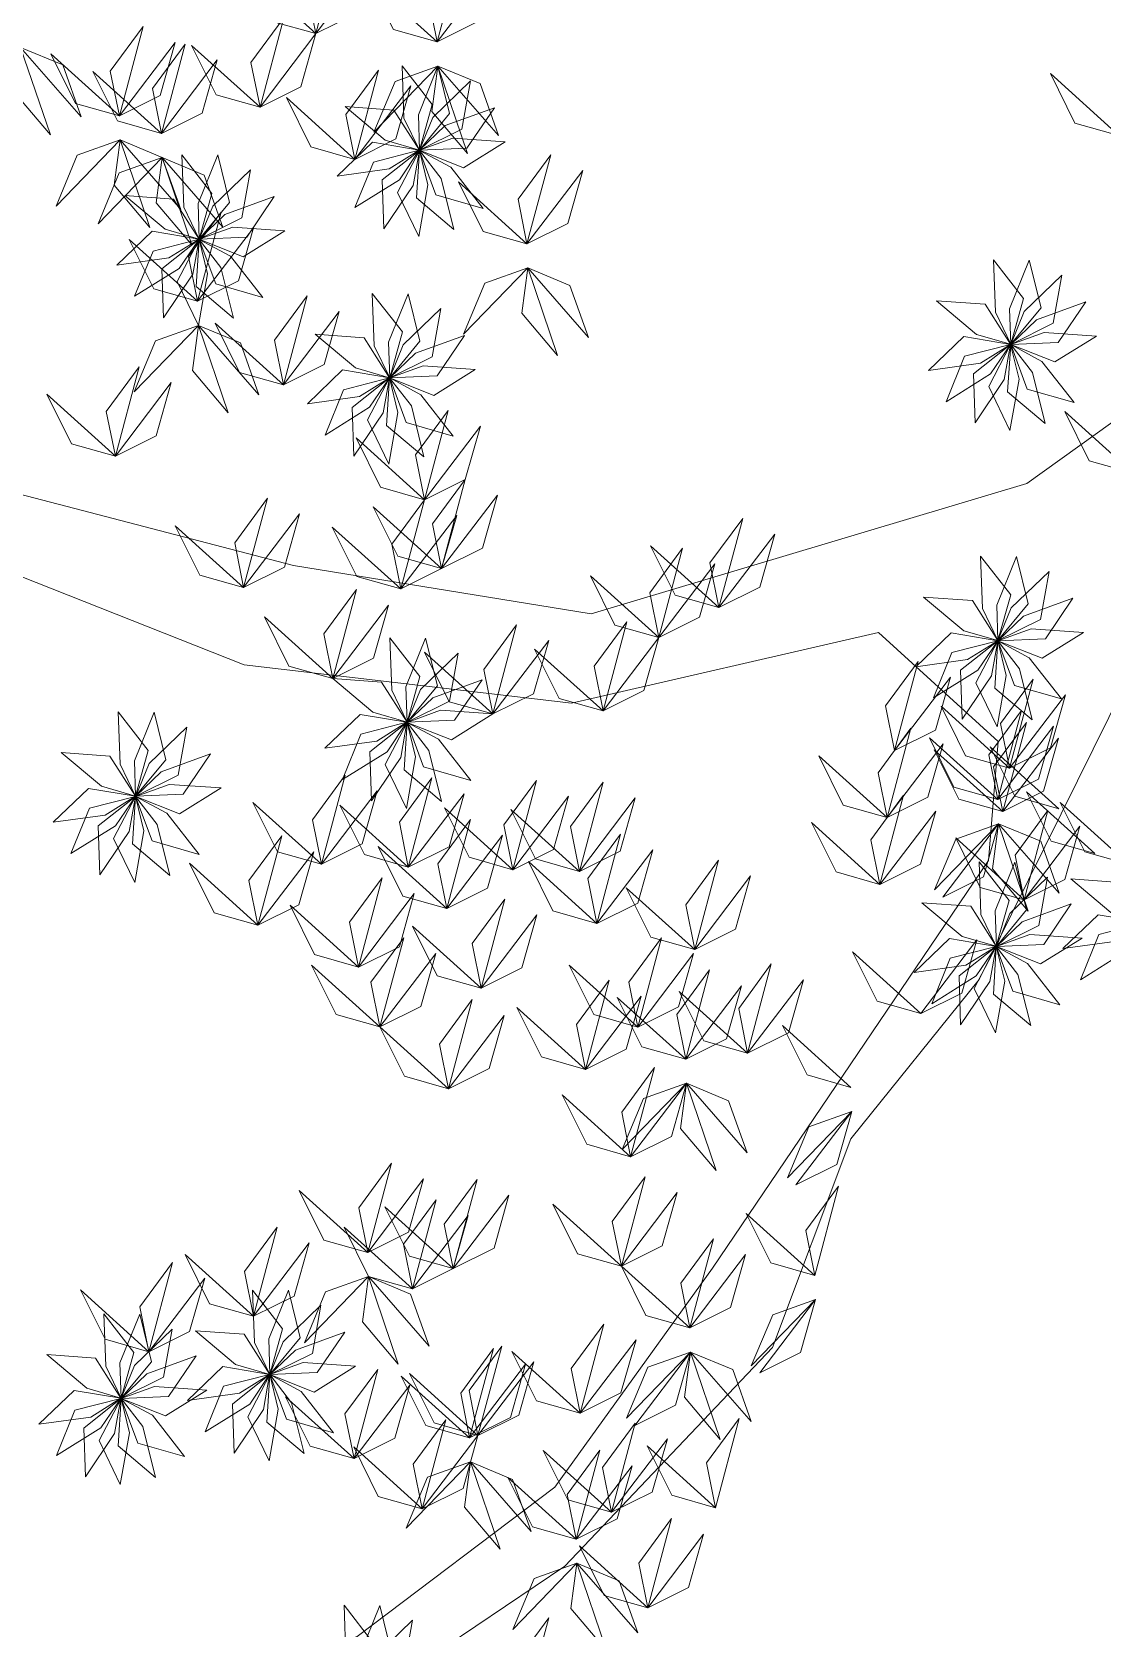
# Model space of a CAD drawing. Header units: inches. Extents: x 4350 to 28384, y -6772 to 993.
# Drawn here: x 8049.1 to 8118.7, y 509.4 to 613.2 of the extents above; entities that cross this region are included whole.
import ezdxf

# ---------------------------------------------------------------- set-up
doc = ezdxf.new("R2010")
doc.units = ezdxf.units.IN
doc.header["$MEASUREMENT"] = 0
doc.layers.add('nascosti', color=1, linetype='Continuous')

msp = doc.modelspace()

# ---------------------------------------------------------------- linework, layer by layer
at = {"layer": 'nascosti', "linetype": 'Continuous', "lineweight": 0}
for points in [[(8046.22, 710.58), (8090.72, 706.23), (8094.04, 680.46), (8136.07, 651.6), (8156.09, 643.3), (8165.12, 642.04), (8167.71, 637.54), (8167.09, 633.02), (8161.95, 625.91), (8133.69, 598.08), (8113.76, 583.81), (8085.42, 575.32), (8066.06, 578.47), (8031.86, 587.37)], [(8048.96, 498.45), (8067, 502.39), (8046.5, 467.5), (8074.07, 506.93), (8083.72, 513.42), (8097.21, 527.65), (8102.31, 541.21), (8110.66, 551.56), (8117.05, 564.48), (8122.17, 574.82), (8130.53, 581.94), (8146.6, 594.9), (8156.23, 604.61), (8167.79, 618.2)], [(8030.58, 584.78), (8062.86, 572.01), (8084.15, 569.52), (8104.12, 574.11), (8111.89, 567.04), (8111.27, 559.3), (8093.32, 532.8), (8083.06, 518.57), (8070.2, 508.85), (8050.88, 502.33), (8027.01, 506.11)]]:
    msp.add_lwpolyline(points, dxfattribs=at)
at = {"layer": 'nascosti', "lineweight": 0}
for points in [[(8067.52, 613.04), (8066.94, 615.94), (8069.06, 618.83), (8067.52, 613.04)], [(8067.52, 613.04), (8070.17, 614.36), (8071.15, 617.81), (8067.52, 613.04)], [(8075.41, 612.5), (8074.82, 615.41), (8076.95, 618.3), (8075.41, 612.5)], [(8067.52, 613.04), (8064.67, 613.84), (8063.07, 617.06), (8067.52, 613.04)], [(8075.41, 612.5), (8072.56, 613.31), (8070.96, 616.52), (8075.41, 612.5)], [(8075.41, 612.5), (8078.06, 613.82), (8079.04, 617.27), (8075.41, 612.5)], [(8054.74, 607.7), (8054.15, 610.61), (8056.28, 613.5), (8054.74, 607.7)], [(8063.89, 608.26), (8063.3, 611.17), (8065.43, 614.06), (8063.89, 608.26)], [(8048.32, 612.15), (8047.93, 609.21), (8050.25, 606.47), (8048.32, 612.15)], [(8048.32, 612.15), (8051.06, 611.01), (8052.26, 607.63), (8048.32, 612.15)], [(8054.74, 607.7), (8057.39, 609.02), (8058.37, 612.47), (8054.74, 607.7)], [(8057.47, 606.56), (8056.89, 609.47), (8059.02, 612.36), (8057.47, 606.56)], [(8063.89, 608.26), (8061.04, 609.07), (8059.44, 612.28), (8063.89, 608.26)], [(8063.89, 608.26), (8066.54, 609.58), (8067.52, 613.04), (8063.89, 608.26)], [(8054.74, 607.7), (8051.89, 608.51), (8050.29, 611.72), (8054.74, 607.7)], [(8057.47, 606.56), (8060.13, 607.88), (8061.1, 611.33), (8057.47, 606.56)], [(8057.47, 606.56), (8054.62, 607.37), (8053.02, 610.58), (8057.47, 606.56)], [(8070.05, 604.87), (8069.47, 607.78), (8071.6, 610.67), (8070.05, 604.87)], [(8075.46, 610.93), (8072.67, 609.94), (8071.29, 606.63), (8075.46, 610.93)], [(8073.13, 610.95), (8073.25, 607.55), (8074.25, 605.47), (8075.08, 608.44), (8073.13, 610.95)], [(8075.46, 610.93), (8074.19, 607.77), (8074.26, 605.47), (8076.22, 607.84), (8075.46, 610.93)], [(8075.46, 610.93), (8075.07, 607.99), (8077.39, 605.25), (8075.46, 610.93)], [(8075.46, 610.93), (8078.2, 609.79), (8079.4, 606.41), (8075.46, 610.93)], [(8119.75, 606.42), (8116.89, 607.22), (8115.29, 610.44), (8119.75, 606.42)], [(8070.05, 604.87), (8072.71, 606.2), (8073.69, 609.65), (8070.05, 604.87)], [(8077.58, 609.97), (8075.13, 607.6), (8074.26, 605.46), (8077.02, 606.84), (8077.58, 609.97)], [(8070.05, 604.87), (8067.2, 605.68), (8065.6, 608.89), (8070.05, 604.87)], [(8069.42, 608.3), (8072.03, 606.11), (8074.25, 605.47), (8072.59, 608.07), (8069.42, 608.3)], [(8079.13, 608.22), (8075.93, 607.06), (8074.26, 605.46), (8077.34, 605.59), (8079.13, 608.22)], [(8054.79, 606.13), (8052, 605.14), (8050.62, 601.83), (8054.79, 606.13)], [(8054.79, 606.13), (8054.4, 603.19), (8056.72, 600.45), (8054.79, 606.13)], [(8054.79, 606.13), (8057.53, 604.99), (8058.73, 601.61), (8054.79, 606.13)], [(8068.91, 603.77), (8072.28, 604.25), (8074.24, 605.46), (8071.2, 605.98), (8068.91, 603.77)], [(8079.83, 606), (8076.43, 606.24), (8074.26, 605.46), (8077.13, 604.32), (8079.83, 606)], [(8057.53, 604.99), (8054.73, 604), (8053.35, 600.69), (8057.53, 604.99)], [(8057.53, 604.99), (8057.14, 602.05), (8059.45, 599.31), (8057.53, 604.99)], [(8057.53, 604.99), (8060.26, 603.85), (8061.47, 600.47), (8057.53, 604.99)], [(8058.81, 605.17), (8058.93, 601.77), (8059.93, 599.69), (8060.76, 602.66), (8058.81, 605.17)], [(8061.14, 605.16), (8059.86, 602), (8059.93, 599.69), (8061.9, 602.07), (8061.14, 605.16)], [(8070.06, 601.74), (8072.95, 603.55), (8074.24, 605.46), (8071.26, 604.69), (8070.06, 601.74)], [(8071.93, 600.36), (8073.84, 603.18), (8074.25, 605.45), (8071.83, 603.54), (8071.93, 600.36)], [(8074.21, 599.86), (8074.8, 603.21), (8074.25, 605.45), (8072.82, 602.72), (8074.21, 599.86)], [(8076.49, 600.32), (8075.67, 603.63), (8074.25, 605.45), (8074.06, 602.37), (8076.49, 600.32)], [(8078.39, 601.68), (8076.29, 604.36), (8074.26, 605.45), (8075.33, 602.56), (8078.39, 601.68)], [(8081.25, 599.38), (8080.67, 602.28), (8082.79, 605.17), (8081.25, 599.38)], [(8063.26, 604.19), (8060.81, 601.82), (8059.94, 599.69), (8062.7, 601.06), (8063.26, 604.19)], [(8081.25, 599.38), (8083.9, 600.7), (8084.88, 604.15), (8081.25, 599.38)], [(8081.25, 599.38), (8078.4, 600.19), (8076.8, 603.4), (8081.25, 599.38)], [(8055.1, 602.52), (8057.71, 600.33), (8059.92, 599.69), (8058.27, 602.29), (8055.1, 602.52)], [(8064.8, 602.45), (8061.6, 601.28), (8059.94, 599.68), (8063.02, 599.81), (8064.8, 602.45)], [(8059.83, 595.65), (8059.24, 598.55), (8061.37, 601.44), (8059.83, 595.65)], [(8054.58, 597.99), (8057.96, 598.47), (8059.92, 599.68), (8056.88, 600.2), (8054.58, 597.99)], [(8059.83, 595.65), (8056.98, 596.45), (8055.38, 599.66), (8059.83, 595.65)], [(8055.73, 595.97), (8058.62, 597.77), (8059.92, 599.68), (8056.93, 598.91), (8055.73, 595.97)], [(8057.61, 594.58), (8059.51, 597.41), (8059.92, 599.68), (8057.5, 597.76), (8057.61, 594.58)], [(8059.88, 594.08), (8060.47, 597.43), (8059.92, 599.67), (8058.49, 596.94), (8059.88, 594.08)], [(8062.17, 594.54), (8061.34, 597.85), (8059.93, 599.67), (8059.73, 596.6), (8062.17, 594.54)], [(8059.83, 595.65), (8062.48, 596.97), (8063.46, 600.42), (8059.83, 595.65)], [(8064.06, 595.9), (8061.96, 598.58), (8059.93, 599.67), (8061.01, 596.78), (8064.06, 595.9)], [(8065.51, 600.22), (8062.11, 600.46), (8059.94, 599.68), (8062.8, 598.54), (8065.51, 600.22)], [(8081.3, 597.81), (8078.51, 596.82), (8077.13, 593.5), (8081.3, 597.81)], [(8081.3, 597.81), (8080.91, 594.87), (8083.23, 592.13), (8081.3, 597.81)], [(8081.3, 597.81), (8084.04, 596.67), (8085.24, 593.29), (8081.3, 597.81)], [(8111.59, 598.33), (8111.71, 594.93), (8112.71, 592.85), (8113.54, 595.82), (8111.59, 598.33)], [(8113.92, 598.31), (8112.64, 595.15), (8112.71, 592.85), (8114.68, 595.22), (8113.92, 598.31)], [(8116.04, 597.35), (8113.59, 594.98), (8112.72, 592.84), (8115.48, 594.22), (8116.04, 597.35)], [(8065.41, 590.22), (8064.82, 593.12), (8066.95, 596.01), (8065.41, 590.22)], [(8071.19, 596.16), (8071.31, 592.75), (8072.32, 590.68), (8073.15, 593.65), (8071.19, 596.16)], [(8073.52, 596.14), (8072.25, 592.98), (8072.32, 590.68), (8074.29, 593.05), (8073.52, 596.14)], [(8107.88, 595.68), (8110.49, 593.49), (8112.7, 592.85), (8111.05, 595.45), (8107.88, 595.68)], [(8117.59, 595.6), (8114.38, 594.44), (8112.72, 592.84), (8115.8, 592.97), (8117.59, 595.6)], [(8065.41, 590.22), (8068.06, 591.54), (8069.04, 594.99), (8065.41, 590.22)], [(8075.65, 595.18), (8073.19, 592.81), (8072.32, 590.67), (8075.09, 592.04), (8075.65, 595.18)], [(8059.88, 594.08), (8057.09, 593.08), (8055.71, 589.77), (8059.88, 594.08)], [(8059.88, 594.08), (8059.49, 591.14), (8061.81, 588.4), (8059.88, 594.08)], [(8059.88, 594.08), (8062.62, 592.94), (8063.82, 589.56), (8059.88, 594.08)], [(8065.41, 590.22), (8062.56, 591.02), (8060.96, 594.23), (8065.41, 590.22)], [(8067.48, 593.51), (8070.09, 591.32), (8072.31, 590.68), (8070.66, 593.28), (8067.48, 593.51)], [(8118.29, 593.38), (8114.89, 593.62), (8112.72, 592.84), (8115.58, 591.7), (8118.29, 593.38)], [(8077.19, 593.43), (8073.99, 592.27), (8072.32, 590.67), (8075.41, 590.8), (8077.19, 593.43)], [(8107.36, 591.15), (8110.74, 591.63), (8112.7, 592.84), (8109.66, 593.36), (8107.36, 591.15)], [(8108.51, 589.12), (8111.4, 590.93), (8112.7, 592.84), (8109.71, 592.07), (8108.51, 589.12)], [(8110.39, 587.74), (8112.29, 590.56), (8112.7, 592.83), (8110.28, 590.92), (8110.39, 587.74)], [(8112.66, 587.24), (8113.25, 590.59), (8112.7, 592.83), (8111.28, 590.1), (8112.66, 587.24)], [(8114.95, 587.7), (8114.12, 591.01), (8112.71, 592.83), (8112.51, 589.75), (8114.95, 587.7)], [(8116.84, 589.06), (8114.74, 591.74), (8112.71, 592.83), (8113.79, 589.94), (8116.84, 589.06)], [(8054.48, 585.58), (8053.89, 588.49), (8056.02, 591.38), (8054.48, 585.58)], [(8077.89, 591.21), (8074.49, 591.45), (8072.32, 590.66), (8075.19, 589.53), (8077.89, 591.21)], [(8054.48, 585.58), (8057.13, 586.9), (8058.11, 590.36), (8054.48, 585.58)], [(8066.97, 588.98), (8070.35, 589.45), (8072.31, 590.67), (8069.26, 591.18), (8066.97, 588.98)], [(8068.12, 586.95), (8071.01, 588.76), (8072.31, 590.67), (8069.32, 589.9), (8068.12, 586.95)], [(8069.99, 585.57), (8071.9, 588.39), (8072.31, 590.66), (8069.89, 588.75), (8069.99, 585.57)], [(8072.27, 585.06), (8072.86, 588.42), (8072.31, 590.66), (8070.88, 587.93), (8072.27, 585.06)], [(8074.55, 585.53), (8073.73, 588.84), (8072.31, 590.66), (8072.12, 587.58), (8074.55, 585.53)], [(8076.45, 586.88), (8074.35, 589.57), (8072.32, 590.66), (8073.39, 587.77), (8076.45, 586.88)], [(8054.48, 585.58), (8051.62, 586.39), (8050.02, 589.6), (8054.48, 585.58)], [(8074.59, 582.75), (8074, 585.66), (8076.13, 588.55), (8074.59, 582.75)], [(8120.68, 584.47), (8117.82, 585.28), (8116.22, 588.49), (8120.68, 584.47)], [(8074.59, 582.75), (8077.24, 584.07), (8078.22, 587.52), (8074.59, 582.75)], [(8074.59, 582.75), (8071.73, 583.56), (8070.14, 586.77), (8074.59, 582.75)], [(8075.7, 578.28), (8075.11, 581.18), (8077.24, 584.07), (8075.7, 578.28)], [(8062.82, 577.04), (8062.24, 579.95), (8064.37, 582.84), (8062.82, 577.04)], [(8075.7, 578.28), (8072.85, 579.08), (8071.25, 582.29), (8075.7, 578.28)], [(8073.04, 576.95), (8072.46, 579.86), (8074.59, 582.75), (8073.04, 576.95)], [(8075.7, 578.28), (8078.35, 579.6), (8079.33, 583.05), (8075.7, 578.28)], [(8062.82, 577.04), (8059.97, 577.85), (8058.37, 581.06), (8062.82, 577.04)], [(8062.82, 577.04), (8065.48, 578.37), (8066.45, 581.82), (8062.82, 577.04)], [(8073.04, 576.95), (8075.7, 578.28), (8076.68, 581.73), (8073.04, 576.95)], [(8093.73, 575.74), (8093.15, 578.64), (8095.28, 581.53), (8093.73, 575.74)], [(8073.04, 576.95), (8070.19, 577.76), (8068.59, 580.97), (8073.04, 576.95)], [(8093.73, 575.74), (8096.39, 577.06), (8097.36, 580.51), (8093.73, 575.74)], [(8089.83, 573.79), (8089.24, 576.7), (8091.37, 579.59), (8089.83, 573.79)], [(8093.73, 575.74), (8090.88, 576.54), (8089.28, 579.76), (8093.73, 575.74)], [(8110.75, 579.07), (8110.87, 575.67), (8111.88, 573.59), (8112.71, 576.56), (8110.75, 579.07)], [(8113.09, 579.06), (8111.81, 575.9), (8111.88, 573.59), (8113.85, 575.97), (8113.09, 579.06)], [(8089.83, 573.79), (8092.48, 575.11), (8093.46, 578.57), (8089.83, 573.79)], [(8115.21, 578.09), (8112.75, 575.72), (8111.88, 573.59), (8114.65, 574.96), (8115.21, 578.09)], [(8068.62, 571.12), (8068.03, 574.03), (8070.16, 576.92), (8068.62, 571.12)], [(8089.83, 573.79), (8086.97, 574.6), (8085.37, 577.81), (8089.83, 573.79)], [(8068.62, 571.12), (8071.27, 572.44), (8072.25, 575.89), (8068.62, 571.12)], [(8107.04, 576.42), (8109.66, 574.23), (8111.87, 573.59), (8110.22, 576.19), (8107.04, 576.42)], [(8116.75, 576.35), (8113.55, 575.18), (8111.88, 573.58), (8114.97, 573.71), (8116.75, 576.35)], [(8068.62, 571.12), (8065.77, 571.93), (8064.17, 575.14), (8068.62, 571.12)], [(8086.2, 569.02), (8085.61, 571.93), (8087.74, 574.82), (8086.2, 569.02)], [(8072.33, 573.77), (8072.45, 570.36), (8073.45, 568.29), (8074.28, 571.26), (8072.33, 573.77)], [(8074.66, 573.75), (8073.38, 570.59), (8073.46, 568.28), (8075.42, 570.66), (8074.66, 573.75)], [(8079.03, 568.82), (8078.44, 571.72), (8080.57, 574.61), (8079.03, 568.82)], [(8086.2, 569.02), (8088.85, 570.34), (8089.83, 573.79), (8086.2, 569.02)], [(8106.53, 571.89), (8109.91, 572.37), (8111.87, 573.58), (8108.83, 574.1), (8106.53, 571.89)], [(8117.45, 574.12), (8114.05, 574.36), (8111.88, 573.58), (8114.75, 572.44), (8117.45, 574.12)], [(8076.78, 572.78), (8074.33, 570.42), (8073.46, 568.28), (8076.22, 569.65), (8076.78, 572.78)], [(8079.03, 568.82), (8076.18, 569.62), (8074.58, 572.84), (8079.03, 568.82)], [(8079.03, 568.82), (8081.68, 570.14), (8082.66, 573.59), (8079.03, 568.82)], [(8086.2, 569.02), (8083.34, 569.83), (8081.74, 573.04), (8086.2, 569.02)], [(8107.68, 569.87), (8110.57, 571.67), (8111.87, 573.58), (8108.88, 572.81), (8107.68, 569.87)], [(8109.55, 568.48), (8111.46, 571.31), (8111.87, 573.58), (8109.45, 571.66), (8109.55, 568.48)], [(8111.83, 567.98), (8112.42, 571.33), (8111.87, 573.57), (8110.44, 570.84), (8111.83, 567.98)], [(8114.11, 568.44), (8113.29, 571.75), (8111.87, 573.57), (8111.68, 570.5), (8114.11, 568.44)], [(8116.01, 569.8), (8113.91, 572.48), (8111.88, 573.57), (8112.95, 570.68), (8116.01, 569.8)], [(8105.16, 566.44), (8104.57, 569.35), (8106.7, 572.24), (8105.16, 566.44)], [(8068.62, 571.12), (8071.23, 568.93), (8073.45, 568.28), (8071.79, 570.89), (8068.62, 571.12)], [(8078.33, 571.04), (8075.12, 569.87), (8073.46, 568.28), (8076.54, 568.41), (8078.33, 571.04)], [(8105.16, 566.44), (8107.81, 567.76), (8108.79, 571.22), (8105.16, 566.44)], [(8112.63, 565.3), (8112.05, 568.2), (8114.18, 571.09), (8112.63, 565.3)], [(8112.63, 565.3), (8115.29, 566.62), (8116.27, 570.07), (8112.63, 565.3)], [(8054.67, 568.96), (8054.79, 565.55), (8055.79, 563.47), (8056.62, 566.45), (8054.67, 568.96)], [(8057, 568.94), (8055.72, 565.78), (8055.79, 563.47), (8057.76, 565.85), (8057, 568.94)], [(8068.11, 566.59), (8071.48, 567.06), (8073.44, 568.28), (8070.4, 568.79), (8068.11, 566.59)], [(8079.03, 568.82), (8075.63, 569.06), (8073.46, 568.27), (8076.33, 567.14), (8079.03, 568.82)], [(8112.63, 565.3), (8109.78, 566.1), (8108.18, 569.32), (8112.63, 565.3)], [(8111.87, 563.26), (8111.29, 566.16), (8113.41, 569.05), (8111.87, 563.26)], [(8059.12, 567.97), (8056.67, 565.61), (8055.8, 563.47), (8058.56, 564.84), (8059.12, 567.97)], [(8069.26, 564.56), (8072.15, 566.37), (8073.44, 568.28), (8070.45, 567.51), (8069.26, 564.56)], [(8071.13, 563.18), (8073.04, 566), (8073.44, 568.27), (8071.03, 566.36), (8071.13, 563.18)], [(8073.41, 562.67), (8074, 566.03), (8073.45, 568.27), (8072.02, 565.54), (8073.41, 562.67)], [(8075.69, 563.14), (8074.86, 566.45), (8073.45, 568.27), (8073.26, 565.19), (8075.69, 563.14)], [(8077.59, 564.49), (8075.49, 567.18), (8073.45, 568.27), (8074.53, 565.38), (8077.59, 564.49)], [(8104.68, 562.09), (8104.09, 565), (8106.22, 567.89), (8104.68, 562.09)], [(8112.19, 562.48), (8111.6, 565.38), (8113.73, 568.27), (8112.19, 562.48)], [(8111.87, 563.26), (8114.52, 564.58), (8115.5, 568.03), (8111.87, 563.26)], [(8104.68, 562.09), (8107.33, 563.41), (8108.31, 566.87), (8104.68, 562.09)], [(8111.87, 563.26), (8109.02, 564.06), (8107.42, 567.28), (8111.87, 563.26)], [(8112.19, 562.48), (8109.34, 563.28), (8107.74, 566.5), (8112.19, 562.48)], [(8115.83, 562.66), (8112.98, 563.47), (8111.38, 566.68), (8115.83, 562.66)], [(8112.19, 562.48), (8114.84, 563.8), (8115.82, 567.25), (8112.19, 562.48)], [(8050.96, 566.31), (8053.57, 564.12), (8055.78, 563.47), (8054.13, 566.08), (8050.96, 566.31)], [(8060.66, 566.23), (8057.46, 565.06), (8055.8, 563.47), (8058.88, 563.6), (8060.66, 566.23)], [(8104.68, 562.09), (8101.82, 562.9), (8100.22, 566.11), (8104.68, 562.09)], [(8067.88, 559.05), (8067.29, 561.95), (8069.42, 564.84), (8067.88, 559.05)], [(8073.53, 558.87), (8072.95, 561.78), (8075.07, 564.67), (8073.53, 558.87)], [(8080.33, 558.7), (8079.75, 561.61), (8081.87, 564.5), (8080.33, 558.7)], [(8084.66, 558.59), (8084.07, 561.5), (8086.2, 564.39), (8084.66, 558.59)], [(8050.44, 561.78), (8053.82, 562.25), (8055.78, 563.47), (8052.74, 563.98), (8050.44, 561.78)], [(8051.59, 559.75), (8054.48, 561.56), (8055.78, 563.46), (8052.79, 562.7), (8051.59, 559.75)], [(8053.47, 558.36), (8055.37, 561.19), (8055.78, 563.46), (8053.36, 561.54), (8053.47, 558.36)], [(8055.74, 557.86), (8056.33, 561.22), (8055.78, 563.46), (8054.35, 560.72), (8055.74, 557.86)], [(8058.02, 558.33), (8057.2, 561.63), (8055.79, 563.46), (8055.59, 560.38), (8058.02, 558.33)], [(8059.92, 559.68), (8057.82, 562.37), (8055.79, 563.46), (8056.87, 560.57), (8059.92, 559.68)], [(8061.37, 564.01), (8057.97, 564.24), (8055.8, 563.46), (8058.66, 562.33), (8061.37, 564.01)], [(8067.88, 559.05), (8070.53, 560.37), (8071.51, 563.82), (8067.88, 559.05)], [(8073.53, 558.87), (8076.19, 560.19), (8077.16, 563.64), (8073.53, 558.87)], [(8080.33, 558.7), (8082.98, 560.02), (8083.96, 563.47), (8080.33, 558.7)], [(8084.66, 558.59), (8087.31, 559.91), (8088.29, 563.36), (8084.66, 558.59)], [(8104.2, 557.74), (8103.61, 560.65), (8105.74, 563.54), (8104.2, 557.74)], [(8118.19, 559.75), (8115.33, 560.55), (8113.73, 563.77), (8118.19, 559.75)], [(8067.88, 559.05), (8065.02, 559.85), (8063.42, 563.07), (8067.88, 559.05)], [(8073.53, 558.87), (8070.68, 559.68), (8069.08, 562.89), (8073.53, 558.87)], [(8080.33, 558.7), (8077.48, 559.51), (8075.88, 562.72), (8080.33, 558.7)], [(8084.66, 558.59), (8081.8, 559.4), (8080.2, 562.61), (8084.66, 558.59)], [(8104.2, 557.74), (8106.85, 559.06), (8107.83, 562.51), (8104.2, 557.74)], [(8113.58, 556.75), (8113, 559.65), (8115.12, 562.54), (8113.58, 556.75)], [(8120.38, 559.05), (8117.53, 559.85), (8115.93, 563.07), (8120.38, 559.05)], [(8076.03, 556.18), (8075.45, 559.08), (8077.58, 561.97), (8076.03, 556.18)], [(8104.2, 557.74), (8101.35, 558.55), (8099.75, 561.76), (8104.2, 557.74)], [(8111.92, 561.69), (8109.13, 560.69), (8107.75, 557.38), (8111.92, 561.69)], [(8108.29, 556.91), (8110.95, 558.24), (8111.92, 561.69), (8108.29, 556.91)], [(8111.92, 561.69), (8111.53, 558.75), (8113.85, 556.01), (8111.92, 561.69)], [(8111.92, 561.69), (8114.66, 560.55), (8115.86, 557.17), (8111.92, 561.69)], [(8113.58, 556.75), (8116.24, 558.07), (8117.21, 561.52), (8113.58, 556.75)], [(8063.75, 555.1), (8063.17, 558), (8065.3, 560.89), (8063.75, 555.1)], [(8076.03, 556.18), (8078.69, 557.5), (8079.66, 560.95), (8076.03, 556.18)], [(8085.8, 555.21), (8085.21, 558.12), (8087.34, 561.01), (8085.8, 555.21)], [(8113.58, 556.75), (8110.73, 557.55), (8109.13, 560.77), (8113.58, 556.75)], [(8063.75, 555.1), (8066.41, 556.42), (8067.39, 559.87), (8063.75, 555.1)], [(8076.03, 556.18), (8073.18, 556.98), (8071.58, 560.2), (8076.03, 556.18)], [(8085.8, 555.21), (8082.94, 556.02), (8081.34, 559.23), (8085.8, 555.21)], [(8085.8, 555.21), (8088.45, 556.53), (8089.43, 559.98), (8085.8, 555.21)], [(8092.16, 553.52), (8091.57, 556.42), (8093.7, 559.31), (8092.16, 553.52)], [(8110.65, 559.2), (8110.77, 555.79), (8111.77, 553.72), (8112.6, 556.69), (8110.65, 559.2)], [(8063.75, 555.1), (8060.9, 555.9), (8059.3, 559.12), (8063.75, 555.1)], [(8070.29, 552.37), (8069.71, 555.28), (8071.83, 558.17), (8070.29, 552.37)], [(8070.29, 552.37), (8069.71, 555.28), (8071.83, 558.17), (8070.29, 552.37)], [(8092.16, 553.52), (8094.81, 554.84), (8095.79, 558.29), (8092.16, 553.52)], [(8112.98, 559.18), (8111.7, 556.02), (8111.78, 553.71), (8113.74, 556.09), (8112.98, 559.18)], [(8115.1, 558.22), (8112.65, 555.85), (8111.78, 553.71), (8114.54, 555.08), (8115.1, 558.22)], [(8070.29, 552.37), (8072.95, 553.69), (8073.92, 557.15), (8070.29, 552.37)], [(8070.29, 552.37), (8072.95, 553.69), (8073.92, 557.15), (8070.29, 552.37)], [(8092.16, 553.52), (8089.3, 554.32), (8087.7, 557.53), (8092.16, 553.52)], [(8116.61, 558.1), (8119.22, 555.91), (8121.44, 555.27), (8119.79, 557.87), (8116.61, 558.1)], [(8070.29, 552.37), (8067.44, 553.18), (8065.84, 556.39), (8070.29, 552.37)], [(8070.29, 552.37), (8067.44, 553.18), (8065.84, 556.39), (8070.29, 552.37)], [(8078.26, 551), (8077.68, 553.9), (8079.81, 556.79), (8078.26, 551)], [(8106.94, 556.55), (8109.55, 554.36), (8111.77, 553.72), (8110.11, 556.32), (8106.94, 556.55)], [(8116.65, 556.47), (8113.45, 555.3), (8111.78, 553.71), (8114.86, 553.84), (8116.65, 556.47)], [(8078.26, 551), (8080.92, 552.32), (8081.9, 555.77), (8078.26, 551)], [(8116.1, 553.57), (8119.47, 554.04), (8121.43, 555.26), (8118.39, 555.77), (8116.1, 553.57)], [(8117.25, 551.54), (8120.14, 553.35), (8121.43, 555.26), (8118.45, 554.49), (8117.25, 551.54)], [(8071.69, 548.48), (8071.1, 551.38), (8073.23, 554.27), (8071.69, 548.48)], [(8078.26, 551), (8075.41, 551.8), (8073.81, 555.02), (8078.26, 551)], [(8088.45, 548.47), (8087.87, 551.38), (8089.99, 554.27), (8088.45, 548.47)], [(8106.43, 552.02), (8109.8, 552.49), (8111.76, 553.71), (8108.72, 554.22), (8106.43, 552.02)], [(8106.87, 549.35), (8109.52, 550.67), (8110.5, 554.13), (8106.87, 549.35)], [(8117.35, 554.25), (8113.95, 554.49), (8111.78, 553.7), (8114.65, 552.57), (8117.35, 554.25)], [(8071.69, 548.48), (8074.34, 549.8), (8075.32, 553.25), (8071.69, 548.48)], [(8088.45, 548.47), (8091.1, 549.79), (8092.08, 553.25), (8088.45, 548.47)], [(8106.87, 549.35), (8104.02, 550.16), (8102.42, 553.37), (8106.87, 549.35)], [(8107.58, 549.99), (8110.47, 551.8), (8111.76, 553.71), (8108.77, 552.94), (8107.58, 549.99)], [(8109.45, 548.61), (8111.36, 551.43), (8111.76, 553.7), (8109.35, 551.79), (8109.45, 548.61)], [(8111.73, 548.1), (8112.32, 551.46), (8111.77, 553.7), (8110.34, 550.97), (8111.73, 548.1)], [(8114.01, 548.57), (8113.18, 551.88), (8111.77, 553.7), (8111.58, 550.62), (8114.01, 548.57)], [(8115.91, 549.92), (8113.81, 552.61), (8111.77, 553.7), (8112.85, 550.81), (8115.91, 549.92)], [(8071.69, 548.48), (8068.84, 549.29), (8067.24, 552.5), (8071.69, 548.48)], [(8088.45, 548.47), (8085.6, 549.28), (8084, 552.49), (8088.45, 548.47)], [(8091.57, 546.38), (8090.99, 549.29), (8093.11, 552.18), (8091.57, 546.38)], [(8095.6, 546.77), (8095.02, 549.68), (8097.14, 552.57), (8095.6, 546.77)], [(8085.05, 545.72), (8084.47, 548.63), (8086.59, 551.52), (8085.05, 545.72)], [(8091.57, 546.38), (8094.22, 547.71), (8095.2, 551.16), (8091.57, 546.38)], [(8095.6, 546.77), (8098.26, 548.09), (8099.23, 551.55), (8095.6, 546.77)], [(8076.14, 544.46), (8075.56, 547.37), (8077.68, 550.26), (8076.14, 544.46)], [(8085.05, 545.72), (8087.71, 547.04), (8088.68, 550.49), (8085.05, 545.72)], [(8091.57, 546.38), (8088.72, 547.19), (8087.12, 550.4), (8091.57, 546.38)], [(8095.6, 546.77), (8092.75, 547.58), (8091.15, 550.79), (8095.6, 546.77)], [(8076.14, 544.46), (8078.79, 545.78), (8079.77, 549.23), (8076.14, 544.46)], [(8085.05, 545.72), (8082.2, 546.53), (8080.6, 549.74), (8085.05, 545.72)], [(8076.14, 544.46), (8073.29, 545.27), (8071.69, 548.48), (8076.14, 544.46)], [(8102.32, 544.55), (8099.47, 545.36), (8097.87, 548.57), (8102.32, 544.55)], [(8087.99, 540.04), (8087.41, 542.95), (8089.54, 545.84), (8087.99, 540.04)], [(8091.62, 544.82), (8088.83, 543.82), (8087.45, 540.51), (8091.62, 544.82)], [(8087.99, 540.04), (8090.65, 541.36), (8091.62, 544.82), (8087.99, 540.04)], [(8087.99, 540.04), (8090.65, 541.36), (8091.62, 544.82), (8087.99, 540.04)], [(8091.62, 544.82), (8091.23, 541.88), (8093.55, 539.14), (8091.62, 544.82)], [(8091.62, 544.82), (8094.36, 543.68), (8095.56, 540.3), (8091.62, 544.82)], [(8087.99, 540.04), (8085.14, 540.85), (8083.54, 544.06), (8087.99, 540.04)], [(8102.38, 542.99), (8099.58, 541.99), (8098.2, 538.68), (8102.38, 542.99)], [(8098.74, 538.21), (8101.4, 539.53), (8102.38, 542.99), (8098.74, 538.21)], [(8070.89, 533.82), (8070.31, 536.73), (8072.44, 539.62), (8070.89, 533.82)], [(8070.89, 533.82), (8073.55, 535.14), (8074.53, 538.6), (8070.89, 533.82)], [(8076.45, 532.77), (8075.87, 535.67), (8078, 538.56), (8076.45, 532.77)], [(8087.39, 532.94), (8086.8, 535.84), (8088.93, 538.73), (8087.39, 532.94)], [(8070.89, 533.82), (8068.04, 534.63), (8066.44, 537.84), (8070.89, 533.82)], [(8076.45, 532.77), (8079.11, 534.09), (8080.08, 537.54), (8076.45, 532.77)], [(8087.39, 532.94), (8090.04, 534.26), (8091.02, 537.71), (8087.39, 532.94)], [(8099.97, 532.33), (8099.38, 535.24), (8101.51, 538.13), (8099.97, 532.33)], [(8076.45, 532.77), (8073.6, 533.58), (8072, 536.79), (8076.45, 532.77)], [(8073.8, 531.45), (8073.21, 534.35), (8075.34, 537.24), (8073.8, 531.45)], [(8087.39, 532.94), (8084.53, 533.74), (8082.93, 536.96), (8087.39, 532.94)], [(8063.46, 529.67), (8062.88, 532.58), (8065, 535.47), (8063.46, 529.67)], [(8073.8, 531.45), (8070.95, 532.25), (8069.35, 535.47), (8073.8, 531.45)], [(8073.8, 531.45), (8076.45, 532.77), (8077.43, 536.22), (8073.8, 531.45)], [(8099.97, 532.33), (8097.11, 533.14), (8095.51, 536.35), (8099.97, 532.33)], [(8063.46, 529.67), (8066.11, 530.99), (8067.09, 534.45), (8063.46, 529.67)], [(8091.84, 528.92), (8091.25, 531.82), (8093.38, 534.71), (8091.84, 528.92)], [(8063.46, 529.67), (8060.61, 530.48), (8059.01, 533.69), (8063.46, 529.67)], [(8091.84, 528.92), (8094.49, 530.24), (8095.47, 533.69), (8091.84, 528.92)], [(8056.66, 527.37), (8056.07, 530.28), (8058.2, 533.17), (8056.66, 527.37)], [(8070.95, 532.25), (8068.15, 531.26), (8066.77, 527.95), (8070.95, 532.25)], [(8070.95, 532.25), (8070.56, 529.32), (8072.87, 526.57), (8070.95, 532.25)], [(8070.95, 532.25), (8073.68, 531.11), (8074.89, 527.73), (8070.95, 532.25)], [(8091.84, 528.92), (8088.99, 529.72), (8087.39, 532.94), (8091.84, 528.92)], [(8056.66, 527.37), (8053.81, 528.18), (8052.21, 531.39), (8056.66, 527.37)], [(8056.66, 527.37), (8059.31, 528.69), (8060.29, 532.15), (8056.66, 527.37)], [(8063.4, 531.38), (8063.52, 527.97), (8064.52, 525.89), (8065.35, 528.86), (8063.4, 531.38)], [(8065.73, 531.36), (8064.45, 528.2), (8064.53, 525.89), (8066.49, 528.27), (8065.73, 531.36)], [(8067.85, 530.39), (8065.4, 528.02), (8064.53, 525.89), (8067.29, 527.26), (8067.85, 530.39)], [(8100.02, 530.77), (8097.23, 529.77), (8095.84, 526.46), (8100.02, 530.77)], [(8096.39, 525.99), (8099.04, 527.31), (8100.02, 530.77), (8096.39, 525.99)], [(8053.73, 529.83), (8053.85, 526.42), (8054.85, 524.34), (8055.68, 527.31), (8053.73, 529.83)], [(8056.06, 529.81), (8054.78, 526.65), (8054.86, 524.34), (8056.82, 526.72), (8056.06, 529.81)], [(8084.71, 523.37), (8084.12, 526.28), (8086.25, 529.17), (8084.71, 523.37)], [(8058.18, 528.84), (8055.73, 526.47), (8054.86, 524.34), (8057.62, 525.71), (8058.18, 528.84)], [(8059.69, 528.73), (8062.3, 526.54), (8064.52, 525.89), (8062.86, 528.5), (8059.69, 528.73)], [(8069.4, 528.65), (8066.2, 527.48), (8064.53, 525.88), (8067.61, 526.01), (8069.4, 528.65)], [(8084.71, 523.37), (8087.36, 524.69), (8088.34, 528.14), (8084.71, 523.37)], [(8050.02, 527.18), (8052.63, 524.99), (8054.84, 524.34), (8053.19, 526.95), (8050.02, 527.18)], [(8059.73, 527.1), (8056.52, 525.93), (8054.86, 524.33), (8057.94, 524.46), (8059.73, 527.1)], [(8077.52, 521.77), (8076.94, 524.68), (8079.07, 527.57), (8077.52, 521.77)], [(8078.06, 521.93), (8077.48, 524.84), (8079.61, 527.73), (8078.06, 521.93)], [(8084.71, 523.37), (8081.86, 524.18), (8080.26, 527.39), (8084.71, 523.37)], [(8091.89, 527.35), (8089.1, 526.36), (8087.72, 523.04), (8091.89, 527.35)], [(8088.26, 522.58), (8090.91, 523.9), (8091.89, 527.35), (8088.26, 522.58)], [(8091.89, 527.35), (8091.5, 524.41), (8093.82, 521.67), (8091.89, 527.35)], [(8091.89, 527.35), (8094.63, 526.21), (8095.83, 522.83), (8091.89, 527.35)], [(8059.18, 524.2), (8062.55, 524.67), (8064.51, 525.89), (8061.47, 526.4), (8059.18, 524.2)], [(8070.1, 526.42), (8066.7, 526.66), (8064.53, 525.88), (8067.4, 524.75), (8070.1, 526.42)], [(8070, 520.42), (8069.41, 523.33), (8071.54, 526.22), (8070, 520.42)], [(8077.52, 521.77), (8080.18, 523.09), (8081.15, 526.55), (8077.52, 521.77)], [(8078.06, 521.93), (8080.72, 523.25), (8081.69, 526.71), (8078.06, 521.93)], [(8060.43, 524.87), (8057.03, 525.11), (8054.86, 524.33), (8057.73, 523.2), (8060.43, 524.87)], [(8060.33, 522.17), (8063.22, 523.97), (8064.51, 525.88), (8061.52, 525.12), (8060.33, 522.17)], [(8062.2, 520.78), (8064.11, 523.61), (8064.51, 525.88), (8062.1, 523.96), (8062.2, 520.78)], [(8064.48, 520.28), (8065.07, 523.64), (8064.52, 525.88), (8063.09, 523.14), (8064.48, 520.28)], [(8066.76, 520.75), (8065.93, 524.05), (8064.52, 525.88), (8064.33, 522.8), (8066.76, 520.75)], [(8068.66, 522.1), (8066.56, 524.79), (8064.52, 525.88), (8065.6, 522.98), (8068.66, 522.1)], [(8070, 520.42), (8072.65, 521.74), (8073.63, 525.2), (8070, 520.42)], [(8077.52, 521.77), (8074.67, 522.58), (8073.07, 525.79), (8077.52, 521.77)], [(8078.06, 521.93), (8075.21, 522.74), (8073.61, 525.95), (8078.06, 521.93)], [(8049.5, 522.65), (8052.88, 523.12), (8054.84, 524.34), (8051.8, 524.85), (8049.5, 522.65)], [(8050.65, 520.62), (8053.54, 522.42), (8054.84, 524.33), (8051.85, 523.56), (8050.65, 520.62)], [(8052.53, 519.23), (8054.43, 522.06), (8054.84, 524.33), (8052.43, 522.41), (8052.53, 519.23)], [(8054.8, 518.73), (8055.4, 522.09), (8054.85, 524.33), (8053.42, 521.59), (8054.8, 518.73)], [(8057.09, 519.2), (8056.26, 522.5), (8054.85, 524.33), (8054.66, 521.25), (8057.09, 519.2)], [(8058.98, 520.55), (8056.89, 523.24), (8054.85, 524.33), (8055.93, 521.43), (8058.98, 520.55)], [(8070, 520.42), (8067.14, 521.23), (8065.54, 524.44), (8070, 520.42)], [(8074.43, 517.16), (8073.85, 520.06), (8075.98, 522.95), (8074.43, 517.16)], [(8093.52, 517.23), (8092.93, 520.14), (8095.06, 523.03), (8093.52, 517.23)], [(8074.43, 517.16), (8077.09, 518.48), (8078.06, 521.93), (8074.43, 517.16)], [(8086.75, 516.93), (8086.16, 519.84), (8088.29, 522.73), (8086.75, 516.93)], [(8074.43, 517.16), (8071.58, 517.96), (8069.98, 521.18), (8074.43, 517.16)], [(8086.75, 516.93), (8083.9, 517.74), (8082.3, 520.95), (8086.75, 516.93)], [(8084.45, 515.18), (8083.87, 518.09), (8085.99, 520.98), (8084.45, 515.18)], [(8086.75, 516.93), (8089.4, 518.25), (8090.38, 521.7), (8086.75, 516.93)], [(8093.52, 517.23), (8090.67, 518.04), (8089.07, 521.25), (8093.52, 517.23)], [(8077.57, 520.21), (8074.78, 519.21), (8073.4, 515.9), (8077.57, 520.21)], [(8077.57, 520.21), (8077.19, 517.27), (8079.5, 514.53), (8077.57, 520.21)], [(8077.57, 520.21), (8080.31, 519.06), (8081.52, 515.68), (8077.57, 520.21)], [(8084.45, 515.18), (8087.11, 516.5), (8088.08, 519.96), (8084.45, 515.18)], [(8084.45, 515.18), (8081.6, 515.99), (8080, 519.2), (8084.45, 515.18)], [(8089.11, 510.73), (8088.52, 513.63), (8090.65, 516.52), (8089.11, 510.73)], [(8089.11, 510.73), (8086.26, 511.53), (8084.66, 514.75), (8089.11, 510.73)], [(8089.11, 510.73), (8091.76, 512.05), (8092.74, 515.5), (8089.11, 510.73)], [(8084.5, 513.62), (8081.71, 512.62), (8080.33, 509.31), (8084.5, 513.62)], [(8084.5, 513.62), (8084.11, 510.68), (8086.43, 507.94), (8084.5, 513.62)], [(8084.5, 513.62), (8087.24, 512.48), (8088.45, 509.09), (8084.5, 513.62)], [(8069.35, 510.89), (8069.47, 507.48), (8070.47, 505.41), (8071.3, 508.38), (8069.35, 510.89)], [(8071.68, 510.87), (8070.4, 507.71), (8070.47, 505.41), (8072.44, 507.78), (8071.68, 510.87)], [(8073.8, 509.91), (8071.35, 507.54), (8070.48, 505.4), (8073.24, 506.77), (8073.8, 509.91)], [(8081.12, 504.27), (8080.54, 507.18), (8082.67, 510.07), (8081.12, 504.27)]]:
    msp.add_lwpolyline(points, dxfattribs=at)

doc.saveas('drawing.dxf')
